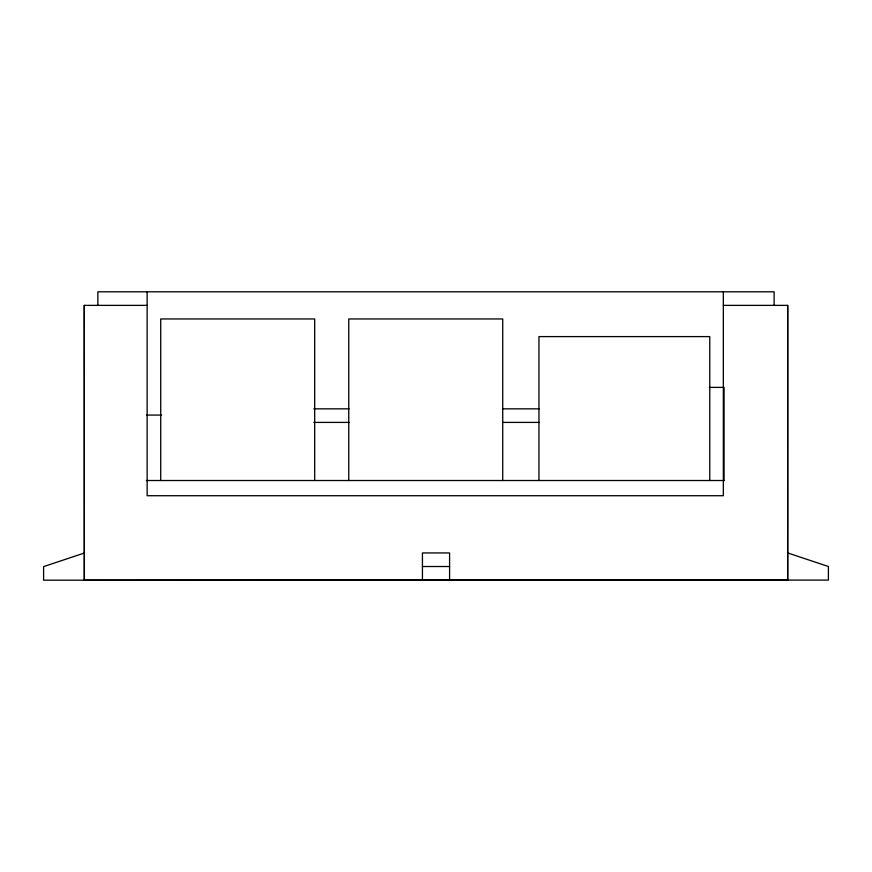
<?xml version="1.0" encoding="UTF-8"?>
<svg xmlns="http://www.w3.org/2000/svg" width="872" height="872" viewBox="0 0 872 872"><rect width="100%" height="100%" fill="white"/><g stroke="black" fill="none" stroke-linecap="round" stroke-linejoin="round"><path stroke-width="1.31" d="M147.139 305.374L84.279 305.374L84.377 580.196L422.44 580.098L422.44 552.946L449.592 552.946L449.592 580.098M84.333 553.033L43.6 566.604L43.6 580.185L787.688 580.174L787.688 305.374L723.335 305.374M709.339 387.386L724.087 387.386L724.087 480.516M313.8 408.837L349.094 408.837M502.512 408.837L539.168 408.837M146.681 415.072L161.527 415.072M313.8 422.408L349.094 422.408M502.512 422.408L539.168 422.408M146.398 480.516L724.196 480.516M422.44 566.517L449.592 566.517M422.44 580.098L828.4 580.087L828.4 566.506L787.667 552.935M84.279 580.174L84.279 305.374M787.688 305.374L787.667 580.087M774.118 305.374L774.118 291.804L97.86 291.804L97.86 305.374M723.335 291.804L723.335 495.721L147.139 495.721L147.139 291.804M709.764 480.516L709.764 336.603L538.961 336.603L538.961 480.516M502.719 480.516L502.719 318.956L348.756 318.956L348.756 480.516M314.683 480.516L314.683 318.956L160.72 318.956L160.72 480.516"/></g></svg>
